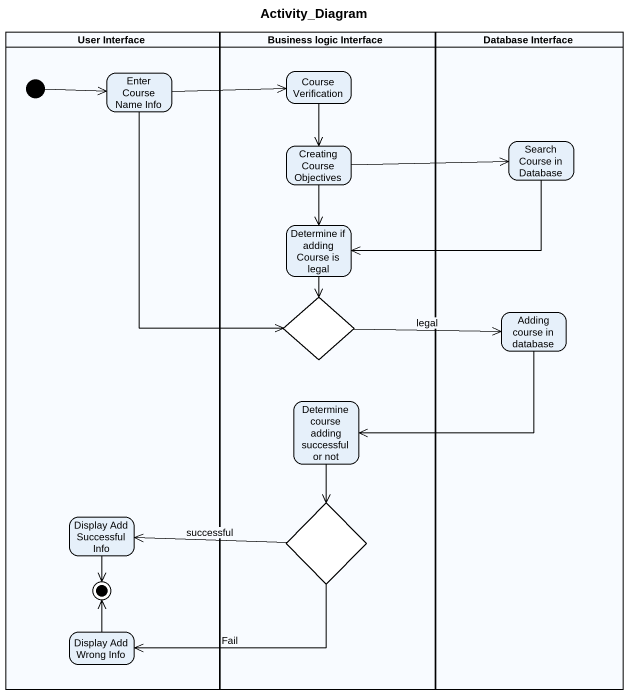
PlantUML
@startuml
title Activity_Diagram
hide empty description
state "User Interface" as User_Interface <<partition>> {
  state "Enter Course Name Info" as Enter_Course_Name_Info
  state "Display Add Successful Info" as Display_Add_Successful_Info
  state "Display Add Wrong Info" as Display_Add_Wrong_Info
  [*] -right-> Enter_Course_Name_Info
  Display_Add_Successful_Info --> [*]
  Display_Add_Wrong_Info -up-> [*]
}
state "Business logic Interface" as Business_logic_Interface <<partition>> {
  state "Course Verification" as Course_Verification
  state "Creating Course Objectives" as Creating_Course_Objectives
  state "Determine if adding Course is legal" as Determine_if_adding_Course
  state choice1 <<choice>>
  state "Determine course adding successful or not" as Determine_course_adding
  state choice2 <<choice>>
}
state "Database Interface" as Database_Interface <<partition>> {
  state "Search Course in Database" as Search_Course_in_Database
  state "Adding course in database" as Adding_course_in_database
}
Enter_Course_Name_Info -right-> Course_Verification
Enter_Course_Name_Info --> choice1
Course_Verification --> Creating_Course_Objectives
Creating_Course_Objectives -right-> Search_Course_in_Database
Creating_Course_Objectives --> Determine_if_adding_Course
Search_Course_in_Database -left-> Determine_if_adding_Course
Determine_if_adding_Course --> choice1
choice1 -right-> Adding_course_in_database : legal
Adding_course_in_database -left-> Determine_course_adding
Determine_course_adding --> choice2
choice2 -left-> Display_Add_Successful_Info : successful
choice2 -left-> Display_Add_Wrong_Info : Fail
@enduml
